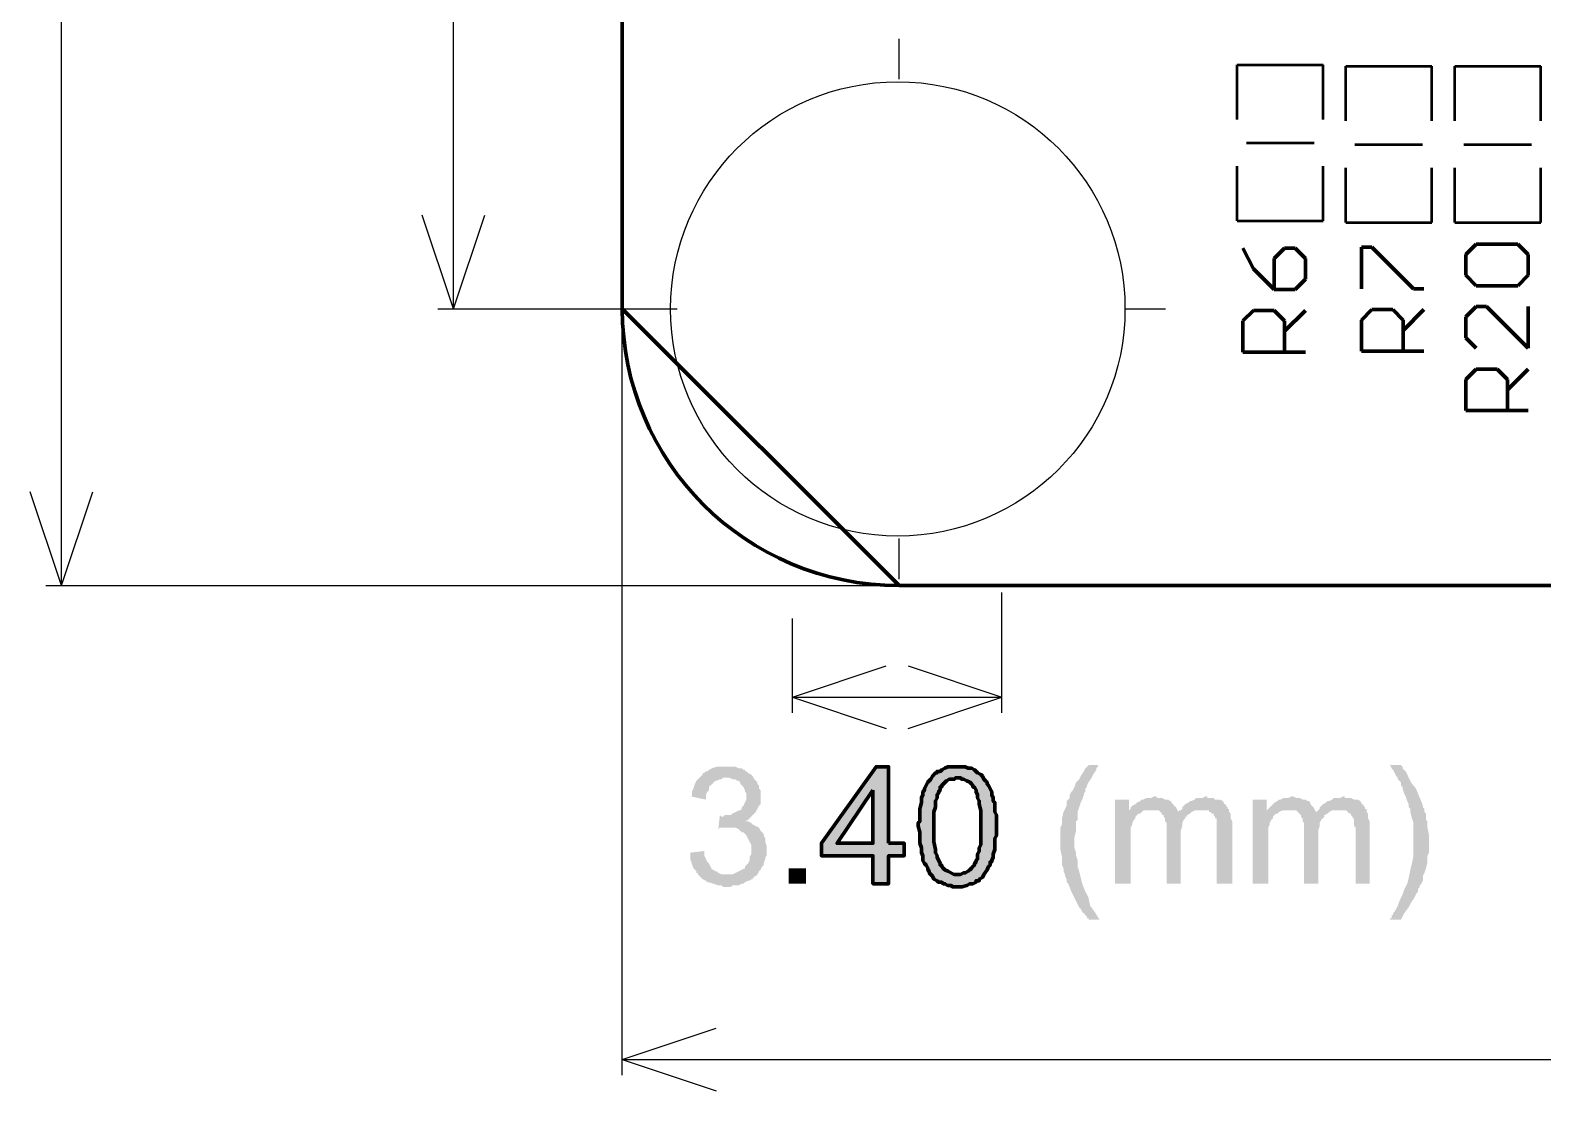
# Model space of a CAD drawing. Header units: millimetres. Extents: x 0.6 to 86.1, y 0.6 to 60.6.
# Drawn here: x 0.83 to 25.42, y 1.98 to 19.22 of the extents above; entities that cross this region are included whole.
import ezdxf

# ---------------------------------------------------------------- set-up
doc = ezdxf.new("R2010")
doc.units = ezdxf.units.MM
doc.layers.add('PDF3_0', color=7, linetype='Continuous')

msp = doc.modelspace()

# ---------------------------------------------------------------- hatches: boundary and pattern name
at = {"layer": 'PDF3_0', "true_color": 0x008000}
for points in [[(12.192, 7.246), (12.242, 7.246), (12.293, 7.246), (12.344, 7.221), (12.395, 7.221), (12.421, 7.196), (12.446, 7.196), (12.446, 7.17), (12.471, 7.17), (12.497, 7.145), (12.548, 7.119), (12.573, 7.094), (12.598, 7.043), (12.649, 6.993), (12.649, 6.967), (12.674, 6.942), (12.674, 6.891), (12.7, 6.865), (12.7, 6.637), (12.674, 6.611), (12.649, 6.561), (12.649, 6.535), (12.624, 6.535), (12.624, 6.51), (12.522, 6.408), (12.497, 6.383), (12.446, 6.358), (12.497, 6.358), (12.548, 6.332), (12.573, 6.307), (12.624, 6.281), (12.674, 6.256), (12.7, 6.205), (12.725, 6.18), (12.751, 6.155), (12.751, 6.129), (12.776, 6.078), (12.776, 6.027), (12.802, 5.951), (12.802, 5.798), (12.776, 5.774), (12.776, 5.748), (12.751, 5.672), (12.751, 5.646), (12.725, 5.621), (12.7, 5.57), (12.674, 5.545), (12.649, 5.494), (12.624, 5.468), (12.598, 5.468), (12.598, 5.443), (12.573, 5.443), (12.573, 5.417), (12.548, 5.417), (12.522, 5.392), (12.497, 5.392), (12.446, 5.367), (12.421, 5.342), (12.395, 5.342), (12.344, 5.316), (12.242, 5.316), (12.218, 5.291), (12.09, 5.291), (12.065, 5.316), (12.014, 5.316), (11.861, 5.367), (11.836, 5.367), (11.811, 5.392), (11.76, 5.417), (11.684, 5.494), (11.684, 5.519), (11.658, 5.519), (11.658, 5.545), (11.608, 5.595), (11.557, 5.748), (11.557, 5.849), (11.786, 5.875), (11.786, 5.798), (11.811, 5.748), (11.836, 5.697), (11.861, 5.672), (11.887, 5.621), (11.913, 5.57), (11.938, 5.57), (11.964, 5.545), (11.989, 5.545), (12.014, 5.519), (12.065, 5.494), (12.242, 5.494), (12.395, 5.57), (12.446, 5.595), (12.446, 5.621), (12.497, 5.672), (12.522, 5.723), (12.522, 5.774), (12.548, 5.824), (12.548, 5.977), (12.522, 6.027), (12.471, 6.129), (12.446, 6.155), (12.421, 6.18), (12.395, 6.18), (12.37, 6.205), (12.344, 6.23), (12.293, 6.256), (12.039, 6.256), (12.014, 6.23), (12.039, 6.459), (12.065, 6.433), (12.09, 6.433), (12.116, 6.459), (12.218, 6.459), (12.242, 6.484), (12.344, 6.535), (12.37, 6.535), (12.395, 6.561), (12.395, 6.586), (12.421, 6.611), (12.446, 6.662), (12.471, 6.713), (12.471, 6.814), (12.446, 6.84), (12.446, 6.865), (12.421, 6.916), (12.37, 6.967), (12.37, 6.993), (12.344, 7.017), (12.319, 7.017), (12.293, 7.043), (12.242, 7.043), (12.192, 7.068), (12.09, 7.068), (12.065, 7.043), (12.039, 7.043), (11.989, 7.017), (11.964, 7.017), (11.913, 6.967), (11.861, 6.916), (11.861, 6.865), (11.836, 6.84), (11.811, 6.79), (11.811, 6.713), (11.557, 6.764), (11.583, 6.764), (11.583, 6.84), (11.608, 6.891), (11.633, 6.967), (11.658, 7.017), (11.76, 7.119), (11.76, 7.145), (11.786, 7.145), (11.811, 7.17), (11.836, 7.17), (11.861, 7.196), (11.913, 7.221), (11.989, 7.246), (12.167, 7.246)], [(18.186, 7.272), (18.186, 7.246), (18.161, 7.221), (18.161, 7.196), (18.11, 7.119), (18.085, 7.068), (18.034, 6.993), (18.008, 6.942), (18.008, 6.916), (17.983, 6.891), (17.983, 6.84), (17.958, 6.814), (17.958, 6.79), (17.932, 6.713), (17.907, 6.662), (17.881, 6.586), (17.856, 6.51), (17.856, 6.383), (17.831, 6.358), (17.831, 6.205), (17.805, 6.104), (17.805, 5.926), (17.831, 5.849), (17.831, 5.798), (17.856, 5.723), (17.856, 5.621), (17.881, 5.545), (17.907, 5.443), (17.932, 5.342), (17.983, 5.214), (18.034, 5.113), (18.059, 4.986), (18.136, 4.884), (18.211, 4.758), (18.034, 4.758), (18.034, 4.782), (18.008, 4.782), (18.008, 4.808), (17.983, 4.833), (17.958, 4.859), (17.932, 4.884), (17.907, 4.935), (17.881, 4.961), (17.856, 5.011), (17.78, 5.164), (17.755, 5.214), (17.704, 5.342), (17.678, 5.367), (17.678, 5.417), (17.653, 5.468), (17.653, 5.494), (17.627, 5.545), (17.627, 5.595), (17.602, 5.646), (17.602, 5.774), (17.576, 5.9), (17.576, 6.256), (17.602, 6.307), (17.602, 6.408), (17.627, 6.51), (17.678, 6.611), (17.678, 6.688), (17.729, 6.739), (17.729, 6.79), (17.755, 6.84), (17.78, 6.865), (17.805, 6.916), (17.831, 6.993), (17.881, 7.043), (17.907, 7.094), (17.958, 7.17), (17.983, 7.221), (18.034, 7.272), (18.211, 7.272)], [(23.114, 7.272), (23.139, 7.246), (23.139, 7.221), (23.164, 7.196), (23.19, 7.17), (23.266, 7.017), (23.292, 6.967), (23.342, 6.916), (23.368, 6.865), (23.419, 6.739), (23.444, 6.688), (23.47, 6.611), (23.47, 6.586), (23.495, 6.561), (23.495, 6.51), (23.521, 6.484), (23.521, 6.383), (23.545, 6.358), (23.545, 6.256), (23.571, 6.129), (23.571, 5.849), (23.545, 5.798), (23.545, 5.697), (23.521, 5.595), (23.495, 5.519), (23.47, 5.468), (23.47, 5.392), (23.444, 5.342), (23.419, 5.316), (23.419, 5.291), (23.393, 5.265), (23.393, 5.214), (23.368, 5.189), (23.342, 5.139), (23.317, 5.088), (23.292, 5.062), (23.241, 4.961), (23.164, 4.859), (23.114, 4.758), (22.936, 4.758), (22.936, 4.782), (22.961, 4.782), (22.961, 4.833), (22.987, 4.833), (22.987, 4.859), (23.038, 4.935), (23.063, 4.986), (23.089, 5.062), (23.139, 5.164), (23.164, 5.24), (23.215, 5.342), (23.241, 5.443), (23.266, 5.57), (23.292, 5.672), (23.317, 5.798), (23.317, 6.332), (23.292, 6.408), (23.266, 6.51), (23.266, 6.561), (23.241, 6.586), (23.241, 6.637), (23.215, 6.688), (23.19, 6.764), (23.164, 6.814), (23.139, 6.891), (23.139, 6.916), (23.114, 6.942), (23.114, 6.993), (23.089, 7.017), (23.063, 7.043), (23.063, 7.068), (23.038, 7.094), (22.987, 7.196), (22.961, 7.221), (22.936, 7.272)], [(19.964, 6.739), (19.99, 6.739), (20.015, 6.739), (20.066, 6.739), (20.091, 6.713), (20.168, 6.713), (20.219, 6.688), (20.243, 6.637), (20.269, 6.637), (20.269, 6.611), (20.294, 6.586), (20.294, 6.561), (20.32, 6.561), (20.32, 6.51), (20.345, 6.484), (20.345, 6.408), (20.371, 6.358), (20.371, 5.342), (20.117, 5.342), (20.117, 6.408), (20.091, 6.408), (20.091, 6.433), (20.066, 6.459), (20.066, 6.484), (20.04, 6.484), (20.015, 6.51), (19.99, 6.51), (19.99, 6.535), (19.761, 6.535), (19.71, 6.51), (19.685, 6.484), (19.634, 6.459), (19.634, 6.433), (19.609, 6.433), (19.609, 6.408), (19.583, 6.383), (19.558, 6.332), (19.558, 6.281), (19.532, 6.205), (19.532, 5.342), (19.304, 5.342), (19.304, 6.332), (19.278, 6.358), (19.278, 6.408), (19.253, 6.433), (19.253, 6.459), (19.227, 6.459), (19.227, 6.484), (19.203, 6.51), (19.177, 6.535), (18.923, 6.535), (18.872, 6.484), (18.846, 6.484), (18.821, 6.459), (18.796, 6.433), (18.796, 6.408), (18.771, 6.383), (18.745, 6.332), (18.745, 6.307), (18.72, 6.256), (18.72, 5.342), (18.465, 5.342), (18.465, 6.713), (18.694, 6.713), (18.694, 6.535), (18.72, 6.561), (18.72, 6.586), (18.745, 6.611), (18.796, 6.637), (18.821, 6.662), (18.872, 6.688), (18.897, 6.713), (18.923, 6.713), (18.974, 6.739), (19.05, 6.739), (19.101, 6.764), (19.126, 6.764), (19.152, 6.739), (19.227, 6.739), (19.278, 6.713), (19.329, 6.713), (19.355, 6.688), (19.38, 6.688), (19.38, 6.662), (19.406, 6.637), (19.43, 6.611), (19.456, 6.586), (19.481, 6.535), (19.507, 6.51), (19.507, 6.535), (19.532, 6.535), (19.558, 6.561), (19.558, 6.586), (19.583, 6.611), (19.609, 6.637), (19.659, 6.662), (19.685, 6.688), (19.71, 6.688), (19.761, 6.713), (19.787, 6.739), (19.888, 6.739), (19.939, 6.764), (19.964, 6.764)], [(22.199, 6.739), (22.225, 6.739), (22.25, 6.739), (22.301, 6.739), (22.352, 6.713), (22.403, 6.713), (22.454, 6.688), (22.479, 6.637), (22.504, 6.637), (22.504, 6.611), (22.529, 6.586), (22.529, 6.561), (22.555, 6.561), (22.555, 6.51), (22.58, 6.484), (22.58, 6.408), (22.606, 6.358), (22.606, 5.342), (22.377, 5.342), (22.377, 6.256), (22.352, 6.281), (22.352, 6.408), (22.326, 6.408), (22.326, 6.433), (22.301, 6.459), (22.301, 6.484), (22.276, 6.484), (22.225, 6.535), (21.996, 6.535), (21.945, 6.51), (21.92, 6.484), (21.87, 6.459), (21.87, 6.433), (21.844, 6.408), (21.819, 6.383), (21.793, 6.332), (21.793, 6.281), (21.768, 6.205), (21.768, 5.342), (21.539, 5.342), (21.539, 6.332), (21.513, 6.358), (21.513, 6.408), (21.488, 6.433), (21.488, 6.459), (21.463, 6.484), (21.412, 6.535), (21.184, 6.535), (21.133, 6.51), (21.107, 6.484), (21.082, 6.484), (21.057, 6.459), (21.031, 6.433), (21.031, 6.408), (21.006, 6.383), (20.98, 6.332), (20.98, 6.307), (20.955, 6.256), (20.955, 5.342), (20.701, 5.342), (20.701, 6.713), (20.929, 6.713), (20.929, 6.535), (20.98, 6.586), (21.006, 6.611), (21.057, 6.662), (21.107, 6.688), (21.133, 6.713), (21.158, 6.713), (21.209, 6.739), (21.285, 6.739), (21.336, 6.764), (21.361, 6.764), (21.412, 6.739), (21.463, 6.739), (21.513, 6.713), (21.564, 6.713), (21.59, 6.688), (21.615, 6.688), (21.641, 6.662), (21.641, 6.637), (21.691, 6.586), (21.717, 6.535), (21.742, 6.51), (21.793, 6.561), (21.793, 6.586), (21.819, 6.611), (21.844, 6.637), (21.894, 6.662), (21.92, 6.688), (21.945, 6.688), (21.996, 6.713), (22.022, 6.739), (22.123, 6.739), (22.174, 6.764), (22.199, 6.764)], [(13.437, 5.342), (13.157, 5.342), (13.157, 5.595), (13.437, 5.595)]]:
    msp.add_hatch(color=96, dxfattribs=at).paths.add_polyline_path(points, flags=16)
h = msp.add_hatch(color=96, dxfattribs=at)
h.paths.add_polyline_path([(14.783, 6.002), (15.037, 6.002), (15.037, 5.798), (14.783, 5.798), (14.783, 5.342), (14.528, 5.342), (14.528, 5.798), (13.69, 5.798), (13.69, 6.002), (14.579, 7.246), (14.783, 7.246)])
h.paths.add_polyline_path([(14.528, 6.865), (13.944, 6.002), (14.528, 6.002)], flags=16)
h = msp.add_hatch(color=96, dxfattribs=at)
h.paths.add_polyline_path([(15.951, 7.246), (16.002, 7.246), (16.027, 7.246), (16.078, 7.221), (16.129, 7.221), (16.179, 7.196), (16.23, 7.145), (16.281, 7.119), (16.307, 7.094), (16.332, 7.043), (16.357, 7.017), (16.383, 6.993), (16.383, 6.967), (16.408, 6.942), (16.459, 6.84), (16.459, 6.79), (16.485, 6.739), (16.485, 6.688), (16.51, 6.662), (16.51, 6.51), (16.536, 6.459), (16.536, 6.129), (16.51, 6.078), (16.51, 5.9), (16.485, 5.824), (16.485, 5.774), (16.459, 5.723), (16.459, 5.697), (16.434, 5.697), (16.434, 5.646), (16.408, 5.621), (16.383, 5.57), (16.332, 5.494), (16.307, 5.443), (16.256, 5.417), (16.256, 5.392), (16.205, 5.392), (16.205, 5.367), (16.154, 5.342), (16.104, 5.342), (16.053, 5.316), (15.976, 5.291), (15.824, 5.291), (15.799, 5.316), (15.748, 5.316), (15.697, 5.342), (15.672, 5.342), (15.646, 5.367), (15.595, 5.367), (15.57, 5.392), (15.519, 5.417), (15.494, 5.468), (15.443, 5.519), (15.443, 5.545), (15.418, 5.57), (15.418, 5.595), (15.392, 5.646), (15.367, 5.672), (15.341, 5.723), (15.341, 5.798), (15.316, 5.849), (15.316, 5.926), (15.291, 6.002), (15.291, 6.18), (15.266, 6.281), (15.266, 6.332), (15.291, 6.358), (15.291, 6.561), (15.316, 6.662), (15.316, 6.739), (15.341, 6.79), (15.341, 6.84), (15.367, 6.865), (15.367, 6.891), (15.418, 6.993), (15.469, 7.043), (15.494, 7.094), (15.544, 7.145), (15.57, 7.145), (15.57, 7.17), (15.621, 7.17), (15.646, 7.196), (15.697, 7.221), (15.748, 7.246), (15.925, 7.246)])
h.paths.add_polyline_path([(15.9, 7.068), (15.875, 7.068), (15.85, 7.043), (15.773, 7.043), (15.722, 7.017), (15.646, 6.942), (15.646, 6.916), (15.621, 6.916), (15.621, 6.865), (15.595, 6.84), (15.595, 6.814), (15.57, 6.79), (15.57, 6.739), (15.544, 6.688), (15.544, 6.586), (15.519, 6.51), (15.519, 6.027), (15.544, 5.9), (15.544, 5.849), (15.57, 5.798), (15.57, 5.774), (15.621, 5.672), (15.621, 5.646), (15.646, 5.646), (15.646, 5.621), (15.672, 5.595), (15.697, 5.57), (15.748, 5.545), (15.85, 5.494), (15.951, 5.494), (16.002, 5.519), (16.027, 5.519), (16.078, 5.545), (16.104, 5.57), (16.129, 5.595), (16.154, 5.621), (16.179, 5.646), (16.179, 5.672), (16.205, 5.697), (16.205, 5.723), (16.23, 5.748), (16.23, 5.824), (16.256, 5.875), (16.256, 5.926), (16.281, 5.977), (16.281, 6.535), (16.256, 6.637), (16.256, 6.688), (16.23, 6.739), (16.23, 6.79), (16.205, 6.84), (16.205, 6.865), (16.179, 6.916), (16.154, 6.916), (16.154, 6.942), (16.129, 6.967), (16.104, 6.993), (16.053, 7.017), (16.002, 7.043), (15.976, 7.043), (15.951, 7.068), (15.925, 7.068)], flags=16)

# ---------------------------------------------------------------- linework, layer by layer
at = {"layer": 'PDF3_0', "color": 216, "lineweight": 70, "true_color": 0x800080}
for points in [[(10.452, 14.692), (10.452, 45.691)], [(14.952, 10.193), (10.452, 14.692)], [(14.952, 10.193), (65.952, 10.193)]]:
    msp.add_lwpolyline(points, dxfattribs=at)
at = {"layer": 'PDF3_0', "color": 96, "true_color": 0x008000}
for points in [[(1.333, 10.193), (1.333, 22.882)], [(7.709, 14.692), (7.709, 22.924)], [(14.952, 18.426), (14.952, 19.086)], [(7.709, 14.692), (7.2, 16.216)], [(7.709, 14.692), (8.217, 16.216)], [(7.455, 14.692), (11.346, 14.692)], [(10.533, 14.692), (11.192, 14.692)], [(18.626, 14.692), (19.286, 14.692)], [(10.452, 2.231), (10.452, 14.337)], [(1.333, 10.193), (0.825, 11.716)], [(1.333, 10.193), (1.842, 11.716)], [(14.952, 10.299), (14.952, 10.958)], [(1.079, 10.193), (14.596, 10.193)], [(16.624, 8.123), (16.624, 10.078)], [(13.22, 8.123), (13.22, 9.659)], [(13.22, 8.376), (14.745, 8.885)], [(15.1, 8.885), (16.624, 8.376)], [(13.22, 8.376), (14.922, 8.376)], [(13.22, 8.376), (14.745, 7.869)], [(14.922, 8.376), (16.624, 8.376)], [(15.1, 7.869), (16.624, 8.376)], [(10.452, 2.484), (11.976, 2.992)], [(10.452, 2.484), (11.976, 1.976)], [(10.452, 2.484), (33.176, 2.484)]]:
    msp.add_lwpolyline(points, dxfattribs=at)
at = {"layer": 'PDF3_0', "color": 96, "lineweight": 53, "true_color": 0x008000}
for points in [[(20.45, 17.774), (20.45, 18.663)], [(20.45, 18.663), (21.85, 18.663)], [(21.85, 17.774), (21.85, 18.663)], [(22.216, 17.749), (22.216, 18.638)], [(22.216, 18.638), (23.616, 18.638)], [(23.616, 17.749), (23.616, 18.638)], [(23.989, 17.749), (23.989, 18.638)], [(23.989, 18.638), (25.389, 18.638)], [(25.389, 17.749), (25.389, 18.638)], [(20.6, 17.393), (21.7, 17.393)], [(22.366, 17.368), (23.466, 17.368)], [(24.139, 17.368), (25.239, 17.368)], [(20.45, 16.123), (20.45, 17.012)], [(21.85, 16.123), (21.85, 17.012)], [(22.216, 16.098), (22.216, 16.987)], [(23.616, 16.098), (23.616, 16.987)], [(23.989, 16.098), (23.989, 16.987)], [(25.389, 16.098), (25.389, 16.987)], [(20.45, 16.123), (21.85, 16.123)], [(22.216, 16.098), (23.616, 16.098)], [(23.989, 16.098), (25.389, 16.098)]]:
    msp.add_lwpolyline(points, dxfattribs=at)
at = {"layer": 'PDF3_0', "color": 96, "lineweight": 70, "true_color": 0x008000}
for points in [[(24.168, 15.576), (24.338, 15.745)], [(24.338, 15.745), (25.015, 15.745)], [(25.015, 15.745), (25.184, 15.576)], [(20.545, 15.682), (20.714, 15.344)], [(21.221, 15.682), (21.052, 15.513)], [(21.052, 15.513), (21.052, 15.005)], [(21.391, 15.682), (21.221, 15.682)], [(21.56, 15.513), (21.391, 15.682)], [(21.56, 15.174), (21.56, 15.513)], [(22.472, 15.018), (22.472, 15.695)], [(22.472, 15.695), (22.641, 15.695)], [(22.641, 15.695), (23.318, 15.018)], [(24.168, 15.238), (24.168, 15.576)], [(25.184, 15.576), (25.184, 15.238)], [(20.714, 15.344), (21.052, 15.005)], [(21.052, 15.005), (21.391, 15.005)], [(21.391, 15.005), (21.56, 15.174)], [(23.318, 15.018), (23.487, 15.018)], [(24.338, 15.069), (24.168, 15.238)], [(25.015, 15.069), (24.338, 15.069)], [(25.184, 15.238), (25.015, 15.069)], [(20.545, 14.498), (20.714, 14.667)], [(20.714, 14.667), (21.052, 14.667)], [(21.052, 14.667), (21.221, 14.498)], [(21.221, 14.328), (21.56, 14.667)], [(22.472, 14.51), (22.641, 14.68)], [(22.641, 14.68), (22.98, 14.68)], [(22.98, 14.68), (23.149, 14.51)], [(23.149, 14.341), (23.487, 14.68)], [(24.338, 14.73), (24.168, 14.561)], [(24.168, 14.561), (24.168, 14.222)], [(24.506, 14.73), (24.338, 14.73)], [(25.184, 14.053), (24.506, 14.73)], [(25.184, 14.73), (25.184, 14.053)], [(20.545, 13.99), (20.545, 14.498)], [(21.221, 14.498), (21.221, 13.99)], [(22.472, 14.002), (22.472, 14.51)], [(23.149, 14.51), (23.149, 14.002)], [(24.168, 14.222), (24.338, 14.053)], [(21.56, 13.99), (20.545, 13.99)], [(23.487, 14.002), (22.472, 14.002)], [(24.168, 13.545), (24.338, 13.714)], [(24.168, 13.037), (24.168, 13.545)], [(24.338, 13.714), (24.676, 13.714)], [(24.676, 13.714), (24.846, 13.545)], [(24.846, 13.376), (25.184, 13.714)], [(24.846, 13.545), (24.846, 13.037)], [(25.184, 13.037), (24.168, 13.037)], [(15.9, 7.068), (15.875, 7.068), (15.875, 7.068), (15.85, 7.043), (15.773, 7.043), (15.722, 7.017), (15.646, 6.942), (15.646, 6.916), (15.621, 6.916), (15.621, 6.865), (15.595, 6.84), (15.595, 6.814), (15.57, 6.79), (15.57, 6.739), (15.544, 6.688), (15.544, 6.586), (15.519, 6.51), (15.519, 6.027), (15.544, 5.9), (15.544, 5.849), (15.57, 5.798), (15.57, 5.774), (15.621, 5.672), (15.621, 5.646), (15.646, 5.646), (15.646, 5.621), (15.672, 5.595), (15.697, 5.57), (15.748, 5.545), (15.85, 5.494), (15.951, 5.494), (16.002, 5.519), (16.027, 5.519), (16.078, 5.545), (16.104, 5.57), (16.129, 5.595), (16.154, 5.621), (16.179, 5.646), (16.179, 5.672), (16.205, 5.697), (16.205, 5.723), (16.23, 5.748), (16.23, 5.824), (16.256, 5.875), (16.256, 5.926), (16.281, 5.977), (16.281, 6.535), (16.256, 6.637), (16.256, 6.688), (16.23, 6.739), (16.23, 6.79), (16.205, 6.84), (16.205, 6.865), (16.179, 6.916), (16.154, 6.916), (16.154, 6.942), (16.129, 6.967), (16.104, 6.993), (16.053, 7.017), (16.002, 7.043), (15.976, 7.043), (15.951, 7.068), (15.925, 7.068), (15.9, 7.068)], [(14.528, 6.865), (13.944, 6.002), (14.528, 6.002), (14.528, 6.865)]]:
    msp.add_lwpolyline(points, dxfattribs=at)
for points in [[(14.783, 6.002), (15.037, 6.002), (15.037, 5.798), (14.783, 5.798), (14.783, 5.342), (14.528, 5.342), (14.528, 5.798), (13.69, 5.798), (13.69, 6.002), (14.579, 7.246), (14.783, 7.246), (14.783, 6.002)], [(15.951, 7.246), (16.002, 7.246), (16.027, 7.246), (16.078, 7.221), (16.129, 7.221), (16.179, 7.196), (16.23, 7.145), (16.281, 7.119), (16.307, 7.094), (16.332, 7.043), (16.357, 7.017), (16.383, 6.993), (16.383, 6.967), (16.408, 6.942), (16.459, 6.84), (16.459, 6.79), (16.485, 6.739), (16.485, 6.688), (16.51, 6.662), (16.51, 6.51), (16.536, 6.459), (16.536, 6.129), (16.51, 6.078), (16.51, 5.9), (16.485, 5.824), (16.485, 5.774), (16.459, 5.723), (16.459, 5.697), (16.434, 5.697), (16.434, 5.646), (16.408, 5.621), (16.383, 5.57), (16.332, 5.494), (16.307, 5.443), (16.256, 5.417), (16.256, 5.392), (16.205, 5.392), (16.205, 5.367), (16.154, 5.342), (16.104, 5.342), (16.053, 5.316), (15.976, 5.291), (15.824, 5.291), (15.799, 5.316), (15.748, 5.316), (15.697, 5.342), (15.672, 5.342), (15.646, 5.367), (15.595, 5.367), (15.57, 5.392), (15.519, 5.417), (15.494, 5.468), (15.443, 5.519), (15.443, 5.545), (15.418, 5.57), (15.418, 5.595), (15.392, 5.646), (15.367, 5.672), (15.341, 5.723), (15.341, 5.798), (15.316, 5.849), (15.316, 5.926), (15.291, 6.002), (15.291, 6.18), (15.266, 6.281), (15.266, 6.332), (15.291, 6.358), (15.291, 6.561), (15.316, 6.662), (15.316, 6.739), (15.341, 6.79), (15.341, 6.84), (15.367, 6.865), (15.367, 6.891), (15.418, 6.993), (15.469, 7.043), (15.494, 7.094), (15.544, 7.145), (15.57, 7.145), (15.57, 7.17), (15.621, 7.17), (15.646, 7.196), (15.697, 7.221), (15.748, 7.246), (15.925, 7.246), (15.951, 7.246)]]:
    msp.add_lwpolyline(points, close=True, dxfattribs=at)
at = {"layer": 'PDF3_0', "color": 96, "true_color": 0x008000}
msp.add_circle((14.932, 14.692), 3.694, dxfattribs=at)
at = {"layer": 'PDF3_0', "color": 216, "lineweight": 70, "true_color": 0x800080}
for points in [[(14.952, 10.193), (12.466, 10.193), (10.452, 12.207), (10.452, 14.692)], [(10.452, 14.692), (10.452, 14.692), (10.452, 14.692), (10.452, 14.692)]]:
    msp.add_open_spline(points, degree=3, dxfattribs=at)

doc.saveas('drawing.dxf')
